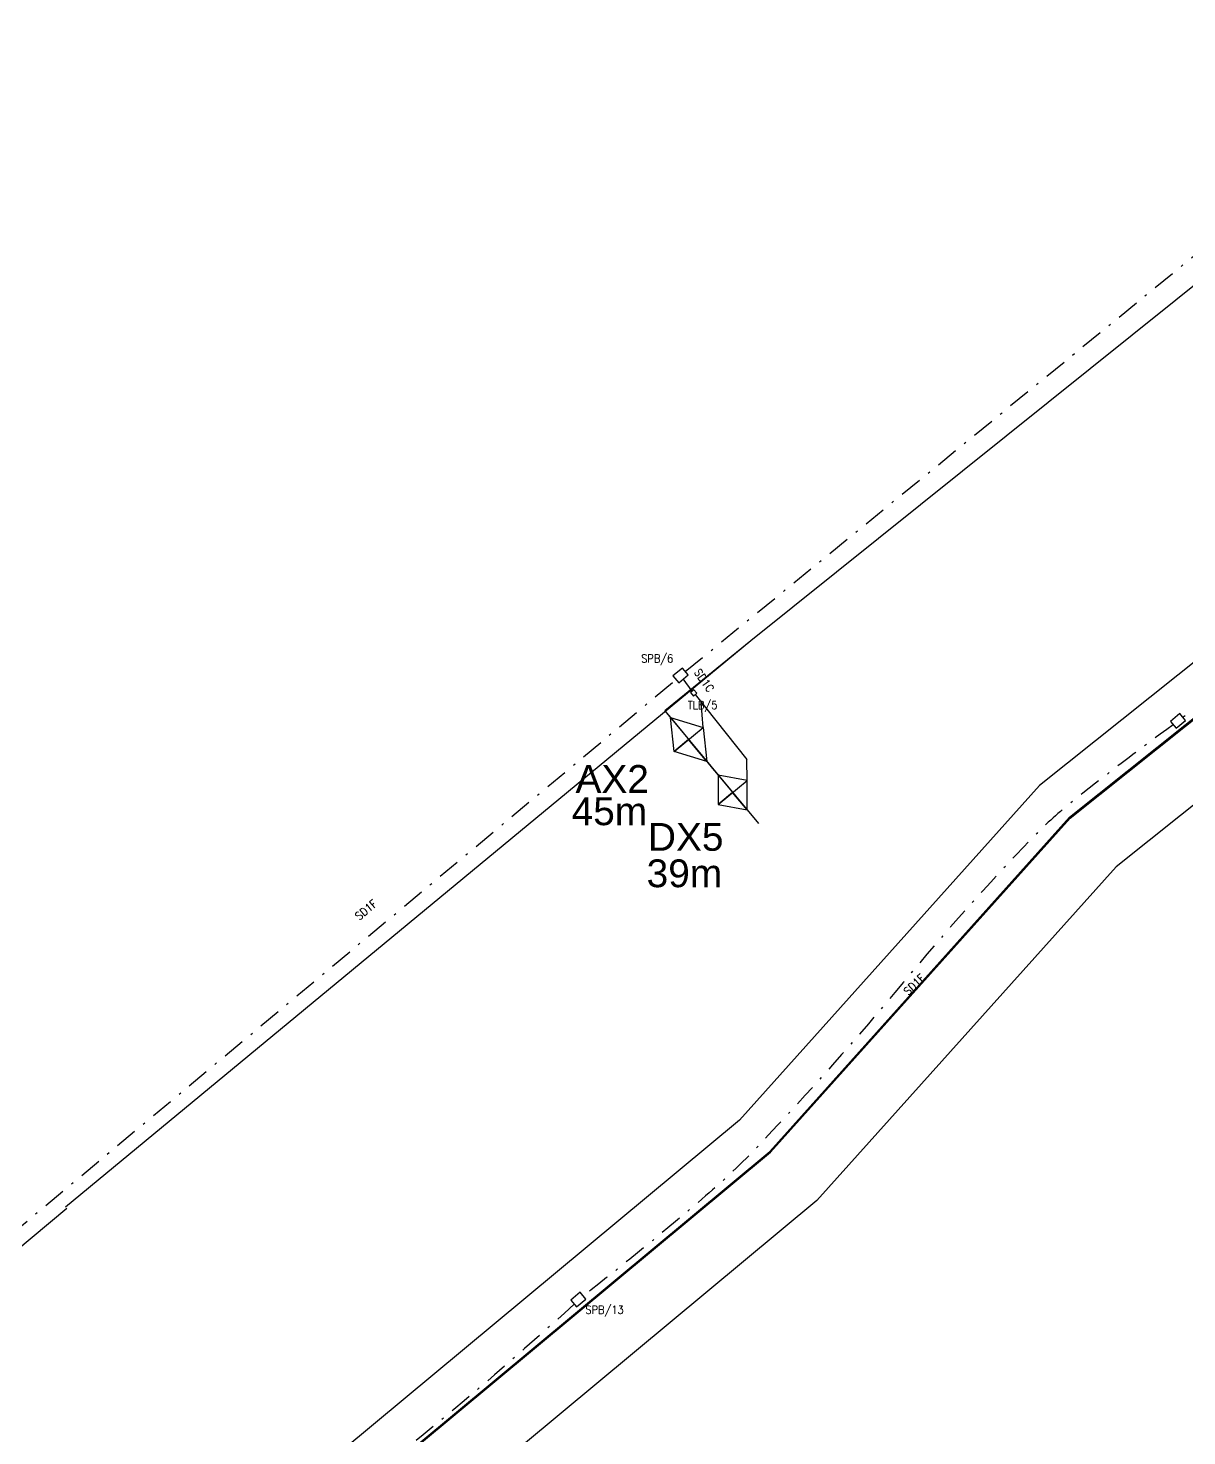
# Model space of a CAD drawing. Extents: x 437024 to 437759, y 437544 to 437864.
# Drawn here: x 437210.4 to 437262.5, y 437720.2 to 437783.5 of the extents above; entities that cross this region are included whole.
import ezdxf

# ---------------------------------------------------------------- set-up
doc = ezdxf.new("R2010")
doc.units = 0
doc.linetypes.add('DASHDOT1', pattern=[2, 1, -0.5, 0, -0.5])
doc.layers.get('0').update_dxf_attribs({"color": 222})
for name, color, linetype in [('CH-01-M_Pr_Edging', 7, 'Continuous'), ('CH-01-M_Pr_EdgingEdge', 8, 'Continuous'), ('CH-01-M_Pr_Kerb', 2, 'Continuous'), ('Construction Lines', 222, 'Continuous'), ('du-UTMCBOX', 40, 'Continuous'), ('du-UTMCDUCT-F1', 40, 'DASHDOT1'), ('du-UTMCTEXT', 40, 'Continuous'), ('HW-01-M_Earthworks_Tadpoles', 3, 'Continuous'), ('loops', 3, 'Continuous'), ('UTC_Proposed Loops', 3, 'Continuous')]:
    doc.layers.add(name, color=color, linetype=linetype)
doc.styles.add('LCC Romans', font='romans.shx', dxfattribs={"width": 0.9})
doc.styles.get("Standard").update_dxf_attribs({"font": 'romans.shx'})

# ---------------------------------------------------------------- blocks, each defined once
blk = doc.blocks.new('SPB')
at = {"flags": 128}
blk.add_lwpolyline([(-0.275, 0.2), (-0.275, -0.2), (0.275, -0.2), (0.275, 0.2)], close=True, dxfattribs=at)
blk = doc.blocks.new('TLB')
for p, q in [((-0.1, 0.1), (-0.1, -0.1)), ((0.1, 0.1), (-0.1, 0.1)), ((0.1, -0.1), (0.1, 0.1)), ((-0.1, -0.1), (0.1, -0.1))]:
    blk.add_line(p, q)

msp = doc.modelspace()

# ---------------------------------------------------------------- linework, layer by layer
at = {"layer": 'CH-01-M_Pr_Edging', "flags": 128}
msp.add_lwpolyline([(437212.458, 437709.587), (437224.363, 437716.775), (437243.81, 437732.953), (437257.292, 437747.986), (437280.778, 437766.729), (437284.583, 437769.766)], dxfattribs=at)
at = {"layer": 'CH-01-M_Pr_EdgingEdge', "flags": 128}
msp.add_lwpolyline([(437212.429, 437709.628), (437224.334, 437716.816), (437243.776, 437732.99), (437257.258, 437748.023), (437280.746, 437766.769), (437284.552, 437769.806)], dxfattribs=at)
at = {"layer": 'CH-01-M_Pr_Kerb'}
msp.add_lwpolyline([(437283.335, 437771.33), (437279.53, 437768.293), (437255.914, 437749.445), (437242.419, 437734.398), (437223.2, 437718.409), (437205.874, 437707.948)], dxfattribs=at)
at = {"layer": 'Construction Lines'}
for p, q in [((437274.144, 437780.982), (437242.933, 437755.965)), ((437242.933, 437755.965), (437212.096, 437730.488)), ((437242.933, 437755.965), (437239.052, 437752.813)), ((437239.052, 437752.813), (437243.272, 437747.744)), ((437239.052, 437752.813), (437239.307, 437752.506)), ((437239.307, 437752.506), (437240.948, 437750.527)), ((437239.473, 437750.974), (437240.782, 437752.059)), ((437240.128, 437751.517), (437239.473, 437750.974)), ((437240.948, 437750.527), (437240.128, 437751.517)), ((437240.948, 437750.527), (437241.203, 437750.22)), ((437241.203, 437750.22), (437241.459, 437749.912)), ((437241.459, 437749.912), (437242.756, 437748.355)), ((437241.454, 437748.59), (437242.761, 437749.678)), ((437242.108, 437749.134), (437241.454, 437748.59)), ((437242.756, 437748.355), (437242.108, 437749.134)), ((437212.161, 437730.43), (437204.495, 437724.009))]:
    msp.add_line(p, q, dxfattribs=at)
at = {"layer": 'du-UTMCDUCT-F1', "flags": 128}
for points in [[(437239.977, 437754.577), (437275.39, 437783.515)], [(437285.713, 437769.568), (437262.365, 437752.515)], [(437240.289, 437753.692), (437239.89, 437754.248)], [(437206.381, 437726.531), (437239.562, 437754.215)]]:
    msp.add_lwpolyline(points, dxfattribs=at)
for points in [[(437261.927, 437752.181, 0.012781), (437257.293, 437748.653, 0.032131), (437255.582, 437747.089, 0.018413), (437249.793, 437740.611, -0.016321), (437243.292, 437733.275, -0.025945), (437240.892, 437730.989, -0.012101), (437235.392, 437726.495)], [(437234.982, 437726.127, -0.014741), (437227.723, 437719.864, -0.033387), (437224.263, 437717.418, -0.006826), (437213.902, 437711.274, 0.010353), (437207.098, 437707.175, 0.00785), (437206.445, 437706.748, 0.002158), (437204.101, 437705.149)]]:
    msp.add_lwpolyline(points, format="xyb", dxfattribs=at)
at = {"layer": 'HW-01-M_Earthworks_Tadpoles'}
msp.add_lwpolyline([(437297.227, 437762.129), (437296.561, 437762.93), (437293.418, 437766.71, 0.032384), (437292.973, 437767.18, 0.371074), (437286.454, 437767.422), (437282.649, 437764.385), (437259.359, 437745.797), (437245.898, 437730.787), (437226.107, 437714.324), (437214.009, 437707.019), (437208.8, 437703.874), (437139.986, 437645.639)], format="xyb", dxfattribs=at)
at = {"layer": 'loops'}
for p, q in [((437240.418, 437753.539), (437242.752, 437750.628)), ((437240.782, 437752.059), (437240.689, 437753.201)), ((437239.473, 437750.974), (437239.307, 437752.506)), ((437239.307, 437752.506), (437240.782, 437752.059)), ((437240.782, 437752.059), (437240.948, 437750.527)), ((437240.948, 437750.527), (437239.473, 437750.974)), ((437242.761, 437749.678), (437242.752, 437750.628)), ((437241.459, 437749.912), (437241.454, 437748.59)), ((437242.761, 437749.678), (437241.459, 437749.912)), ((437242.756, 437748.355), (437242.761, 437749.678)), ((437241.454, 437748.59), (437242.756, 437748.355))]:
    msp.add_line(p, q, dxfattribs=at)

# ---------------------------------------------------------------- block references
at = {"layer": 'du-UTMCBOX', "color": 6, "rotation": 39.8151394338882}
msp.add_blockref('SPB', (437239.764, 437754.403), dxfattribs=at)
at = {"layer": 'du-UTMCBOX', "color": 5, "rotation": 39.53420299171587}
msp.add_blockref('TLB', (437240.355, 437753.616), dxfattribs=at)
at = {"layer": 'du-UTMCBOX', "color": 12, "zscale": 1.000001, "rotation": 39.97305601550411}
msp.add_blockref('SPB', (437262.137, 437752.358), dxfattribs=at)
at = {"layer": 'du-UTMCBOX', "color": 13, "zscale": 1.000001, "rotation": 39.86318639138737}
msp.add_blockref('SPB', (437235.171, 437726.331), dxfattribs=at)

# ---------------------------------------------------------------- texts
at = {"layer": 'du-UTMCTEXT', "style": 'LCC Romans', "width": 0.9}
for s, p in [('SPB/6', (437237.992, 437754.983)), ('TLB/5', (437240.092, 437752.889)), ('SPB/13', (437235.486, 437725.69))]:
    msp.add_text(s, height=0.36, dxfattribs=at).set_placement(p)
for s, rotation, p in [('SD1C', 305.18694, (437240.352, 437754.54)), ('SD1F', 39.69974, (437225.314, 437743.369)), ('SD1F', 44.06876, (437250.01, 437739.99))]:
    msp.add_text(s, height=0.36, rotation=rotation, dxfattribs=at).set_placement(p)
at = {"layer": 'UTC_Proposed Loops', "color": 1, "char_height": 1.25, "attachment_point": 1}
for s, insert in [('{\\fArial|b0|i0|c0|p34;AX2}', (437235.042, 437750.371)), ('{\\fArial|b0|i0|c0|p34;45m}', (437234.866, 437748.917)), ('{\\fArial|b0|i0|c0|p34;DX5}', (437238.299, 437747.765)), ('{\\fArial|b0|i0|c0|p34;39m}', (437238.24, 437746.127))]:
    msp.add_mtext_dynamic_manual_height_columns(s, width=1.97817, gutter_width=1.8, heights=[0], dxfattribs=dict(at, insert=insert))

doc.saveas('drawing.dxf')
